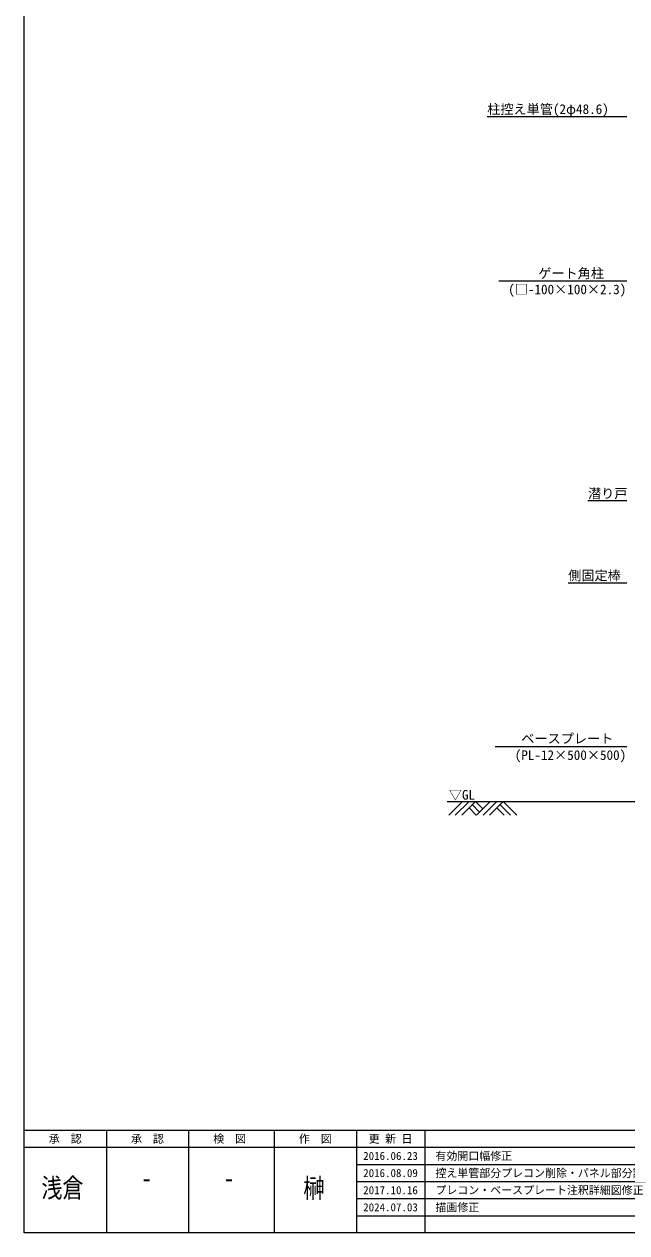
# Model space of a CAD drawing. Units: millimetres, scale not verified. Extents: x -10062 to 10062, y -16938 to 16938.
# Drawn here: x -10062 to -5663, y 3062 to 11887 of the extents above; entities that cross this region are included whole.
import ezdxf
from ezdxf.enums import TextEntityAlignment as Align

# ---------------------------------------------------------------- set-up
doc = ezdxf.new("R2010")
doc.units = ezdxf.units.MM
doc.header["$LTSCALE"] = 90
for name, color, linetype, lineweight in [('0-5_ﾍﾞｰｽﾗｲﾝ', 134, 'Continuous', 18), ('0-B_図面枠', 134, 'Continuous', 18), ('1-B_文字', 134, 'Continuous', 18)]:
    doc.layers.add(name, color=color, linetype=linetype, lineweight=lineweight)
doc.styles.add('ＭＳ ゴシック', font='')
doc.styles.get('ＭＳ ゴシック').set_extended_font_data('MS Gothic')

msp = doc.modelspace()

# ---------------------------------------------------------------- linework, layer by layer
at = {"layer": '0-5_ﾍﾞｰｽﾗｲﾝ'}
msp.add_line((-6974.01, 6212.5), (-1162.5, 6212.5), dxfattribs=at)
at = {"layer": '0-B_図面枠'}
for p, q in [((-10062.5, 3812.5), (10062.5, 3812.5)), ((-9462.5, 3812.5), (-9462.5, 3062.5)), ((-8862.5, 3812.5), (-8862.5, 3062.5)), ((-8237.5, 3812.5), (-8237.5, 3062.5)), ((-7637.5, 3812.5), (-7637.5, 3062.5)), ((-7137.5, 3812.5), (-7137.5, 3062.5)), ((-10062.5, 3687.5), (-2087.5, 3687.5)), ((-7637.5, 3562.5), (-2087.5, 3562.5)), ((-7637.5, 3437.5), (-2087.5, 3437.5)), ((-7637.5, 3312.5), (-2087.5, 3312.5)), ((-7637.5, 3187.5), (-2087.5, 3187.5))]:
    msp.add_line(p, q, dxfattribs=at)
msp.add_lwpolyline([(-10062.5, 16937.5), (10062.5, 16937.5), (10062.5, 3062.5), (-10062.5, 3062.5)], close=True, dxfattribs=at)
at = {"layer": '1-B_文字'}
for p, q in [((-6682.33, 11212.5), (-5663.65, 11212.5)), ((-6597.52, 10012.5), (-5663.45, 10012.5)), ((-5946.39, 8408.46), (-5662.94, 8408.46)), ((-6090.91, 7808.46), (-5662.64, 7808.46)), ((-6625.22, 6612.5), (-5663.55, 6612.5)), ((-6862.27, 6212.5), (-6962.5, 6112.27)), ((-6815.02, 6212.5), (-6915.25, 6112.27)), ((-6767.77, 6212.5), (-6868, 6112.27)), ((-6791.39, 6188.88), (-6737.39, 6134.88)), ((-6767.77, 6212.5), (-6713.77, 6158.5)), ((-6659.77, 6212.5), (-6760, 6112.27)), ((-6612.52, 6212.5), (-6712.75, 6112.27)), ((-6565.27, 6212.5), (-6665.5, 6112.27)), ((-6588.89, 6188.88), (-6512.28, 6112.27)), ((-6565.27, 6212.5), (-6465.03, 6112.27)), ((-6815.02, 6165.25), (-6762.03, 6112.27)), ((-6612.52, 6165.25), (-6559.53, 6112.27))]:
    msp.add_line(p, q, dxfattribs=at)

# ---------------------------------------------------------------- texts
at = {"layer": '0-B_図面枠', "style": 'ＭＳ ゴシック'}
for s, p in [('承\u3000認', (-9882.5, 3702)), ('承\u3000認', (-9282.5, 3702)), ('検\u3000図', (-8682.5, 3702)), ('作\u3000図', (-8057.5, 3702)), ('更 新 日', (-7547.5, 3702)), ('2016.06.23', (-7587.5, 3577)), ('有効開口幅修正', (-7060.3, 3577)), ('控え単管部分プレコン削除・パネル部分詳細図修正', (-7060.3, 3452)), ('2016.08.09', (-7587.5, 3452)), ('2017.10.16', (-7587.5, 3327)), ('プレコン・ベースプレート注釈詳細図修正', (-7060.3, 3327)), ('2024.07.03', (-7587.5, 3202)), ('描画修正', (-7060.3, 3202))]:
    msp.add_text(s, height=58.65, dxfattribs=at).set_placement(p, align=Align.BOTTOM_LEFT)
at = {"layer": '0-B_図面枠', "style": 'ＭＳ ゴシック', "width": 0.8}
for s, p in [('浅倉', (-9937.04, 3277.82)), ('-', (-9206.14, 3348.98)), ('-', (-8606.13, 3348.98)), ('榊', (-8024.77, 3276.12))]:
    msp.add_text(s, height=140.8, dxfattribs=at).set_placement(p, align=Align.BOTTOM_LEFT)
at = {"layer": '1-B_文字', "style": 'ＭＳ ゴシック'}
for s, p in [('柱控え単管(2φ48.6)\u3000\u3000', (-6682.33, 11210.53)), ('\u3000\u3000\u3000ゲート角柱\u3000\u3000\u3000\u3000', (-6597.52, 10011.82)), ('(□-100×100×2.3)', (-6528.84, 9894.43)), ('潜り戸', (-5946.39, 8404.79)), ('側固定棒', (-6090.91, 7806.07)), ('\u3000\u3000ベースプレート\u3000\u3000\u3000', (-6625.22, 6614.8)), ('(PL-12×500×500)', (-6481.21, 6494.43)), ('▽GL', (-6962.5, 6203.9))]:
    msp.add_text(s, height=70.38, dxfattribs=at).set_placement(p, align=Align.BOTTOM_LEFT)

doc.saveas('drawing.dxf')
